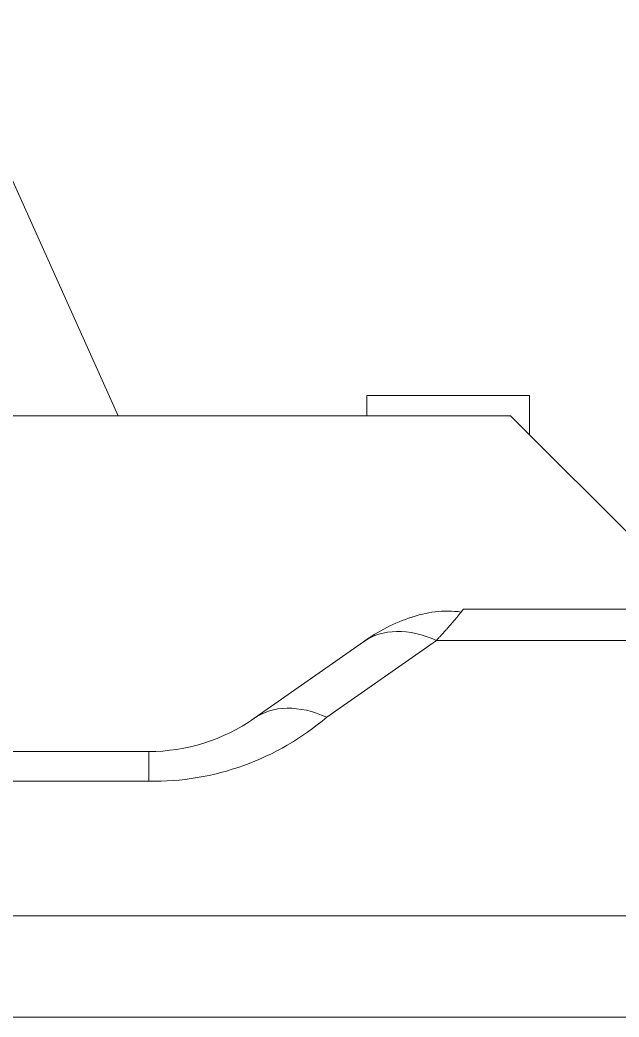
# Model space of a CAD drawing. Header units: millimetres. Extents: x 113490 to 142599, y -20467 to 115.
# Drawn here: x 125815.49 to 125844.93, y -6159.73 to -6110.72 of the extents above; entities that cross this region are included whole.
import ezdxf

# ---------------------------------------------------------------- set-up
doc = ezdxf.new("R2010")
doc.units = ezdxf.units.MM
doc.layers.add('DV1_0', color=7, linetype='Continuous')

msp = doc.modelspace()

# ---------------------------------------------------------------- linework, layer by layer
at = {"layer": 'DV1_0', "color": 7, "linetype": 'Continuous', "lineweight": 15}
for p, q in [((125820.319, -6130.18), (125811.567, -6110.715)), ((125840.536, -6129.18), (125832.536, -6129.18)), ((125832.536, -6129.18), (125832.536, -6130.18)), ((125840.536, -6131.117), (125840.536, -6129.18)), ((125839.598, -6130.18), (124845.692, -6130.18)), ((125849.098, -6139.68), (125839.598, -6130.18)), ((125936.261, -6139.68), (125837.28, -6139.68)), ((125826.986, -6145.052), (125832.373, -6141.28)), ((125832.373, -6141.28), (125832.615, -6141.11)), ((125697.499, -6146.68), (125821.824, -6146.68))]:
    msp.add_line(p, q, dxfattribs=at)
at = {"layer": 'DV1_0', "color": 7, "linetype": 'Continuous', "lineweight": 20}
for p, q in [((125830.566, -6144.99), (125835.953, -6141.218)), ((125936.261, -6141.218), (125835.953, -6141.218)), ((125821.824, -6148.141), (125821.824, -6146.68)), ((125697.499, -6148.141), (125821.824, -6148.141)), ((124784.641, -6154.758), (125899.881, -6154.758)), ((124784.641, -6159.733), (125899.881, -6159.733))]:
    msp.add_line(p, q, dxfattribs=at)
at = {"layer": 'DV1_0', "color": 7, "linetype": 'Continuous', "lineweight": 15}
for centre, radius, start, end in [((125836.495, -6145.142), 5.363, 82.7832, 110.0896), ((125837.28, -6147.993), 8.314, 106.6176, 125), ((125821.824, -6137.68), 9, 270, 305)]:
    msp.add_arc(centre, radius, start, end, dxfattribs=at)
at = {"layer": 'DV1_0', "color": 7, "linetype": 'Continuous', "lineweight": 20}
msp.add_arc((125822.027, -6135.005), 13.138, 269.1114, 310.5333, dxfattribs=at)
at = {"layer": 'DV1_0', "color": 7, "linetype": 'Continuous', "lineweight": 15}
for centre in [(125835.953, -6146.393), (125830.566, -6150.165)]:
    msp.add_ellipse(centre, major_axis=(3.58, -5.113), ratio=0.647809, start_param=2.317343, end_param=3.141593, dxfattribs=at)
at = {"layer": 'DV1_0', "color": 7, "linetype": 'Continuous', "lineweight": 20}
msp.add_open_spline([(125835.953, -6141.218), (125835.992, -6141.176), (125836.068, -6141.095), (125836.176, -6140.976), (125836.278, -6140.865), (125836.373, -6140.759), (125836.462, -6140.659), (125836.546, -6140.565), (125836.624, -6140.476), (125836.696, -6140.392), (125836.764, -6140.313), (125836.828, -6140.238), (125836.887, -6140.167), (125836.943, -6140.101), (125836.995, -6140.037), (125837.044, -6139.977), (125837.091, -6139.92), (125837.133, -6139.867), (125837.158, -6139.835), (125837.17, -6139.821), (125837.17, -6139.821)], degree=3, knots=[0, 0, 0, 0, 0.0543474, 0.1066797, 0.1570308, 0.2055741, 0.2524459, 0.2977924, 0.3417604, 0.3845029, 0.4261829, 0.4669794, 0.5070992, 0.5467908, 0.5863889, 0.6263256, 0.6674824, 0.7094878, 0.750932, 0.7510071, 0.7510071, 0.7510071, 0.7510071], dxfattribs=at)
at = {"layer": 'DV1_0', "color": 7, "linetype": 'Continuous', "lineweight": 15}
msp.add_open_spline([(125837.17, -6139.821), (125837.181, -6139.806), (125837.202, -6139.779), (125837.228, -6139.746), (125837.248, -6139.721), (125837.262, -6139.703), (125837.271, -6139.691), (125837.276, -6139.684), (125837.279, -6139.68), (125837.28, -6139.68), (125837.28, -6139.68)], degree=3, knots=[0.7510071, 0.7510071, 0.7510071, 0.7510071, 0.7915562, 0.8312856, 0.8681803, 0.9007424, 0.9294598, 0.9546648, 0.9775145, 1, 1, 1, 1], dxfattribs=at)

doc.saveas('drawing.dxf')
